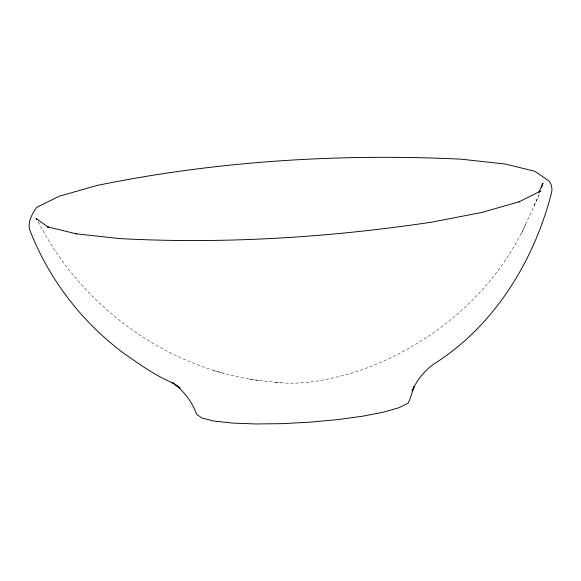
<?xml version="1.0" encoding="UTF-8"?>
<svg xmlns="http://www.w3.org/2000/svg" width="581" height="581" viewBox="0 0 581 581"><rect width="100%" height="100%" fill="white"/><g stroke="black" fill="none" stroke-linecap="round" stroke-linejoin="round"><path stroke-width="0.44" stroke-dasharray="2.9 2.18" d="M534.113 205.877L539.502 193.451M275.416 382.298C302.861 385.501 330.371 379.502 356.531 371.629C429.236 347.242 493.167 294.552 525.565 224.426M521.273 233.823L538.681 195.884M38.244 221.76C80.904 305.729 166.05 368.572 259.947 380.54M249.336 379.378L280.768 382.886M213.35 370.584L223.83 373.155"/><path stroke-width="0.87" d="M541.412 187.765L543.003 183.16L538.689 192.58M539.328 191.97L540.744 191.026L518.942 201.89L519.429 201.716L481.94 212.421L431.589 222.167C328.432 237.571 223.743 244.18 119.526 238.58L75.922 233.773L76.401 233.874L47.155 226.699L48.644 227.44L36.022 218.441L37.206 219.72M172.332 382.451L173.748 383.453M172.375 382.494L180.088 387.97C176.777 385.501 173.247 383.337 169.543 381.514C153.355 374.302 138.917 363.779 124.399 353.727C82.088 322.499 49 279.367 29.929 230.345C27.125 222.37 32.34 213.728 36.545 207.439L58.935 196.32L96.983 185.47C216.444 161.024 339.231 153.384 460.929 159.165L505.405 164.045L534.912 171.286L548.849 180.902C551.551 184.09 552.553 188.585 551.58 192.645C533.932 261.45 493.988 326.551 432.881 364.657C423.832 371.462 416.613 380.635 412.074 391.006L414.137 386.503L410.07 398.871L408.102 403.178L398.994 407.717L383.373 412.176L362.297 416.25L337.205 419.671L309.811 422.198L281.974 423.665L255.596 423.963L232.473 423.077L214.186 421.072L201.97 418.08L196.668 414.297C192.253 402.393 184.489 391.747 174.423 383.997"/></g></svg>
